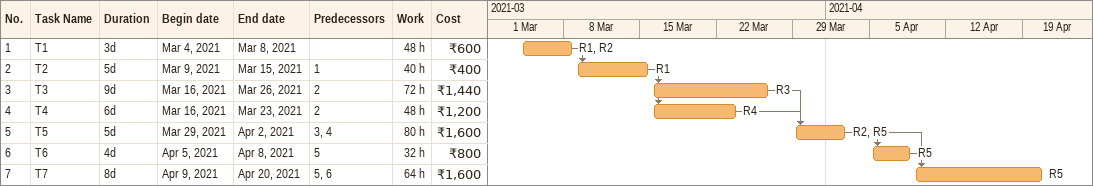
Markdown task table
| ID | Task | Duration | Start | Finish | Predecessors | Resources | Work (h) | Cost (₹) |
|---|---|---|---|---|---|---|---|---|
| 1 | T1 | 3d | 2021-03-04 | 2021-03-08 |  | R1, R2 | 48 | 600 |
| 2 | T2 | 5d | 2021-03-09 | 2021-03-15 | 1 | R1 | 40 | 400 |
| 3 | T3 | 9d | 2021-03-16 | 2021-03-26 | 2 | R3 | 72 | 1440 |
| 4 | T4 | 6d | 2021-03-16 | 2021-03-23 | 2 | R4 | 48 | 1200 |
| 5 | T5 | 5d | 2021-03-29 | 2021-04-02 | 3, 4 | R2, R5 | 80 | 1600 |
| 6 | T6 | 4d | 2021-04-05 | 2021-04-08 | 5 | R5 | 32 | 800 |
| 7 | T7 | 8d | 2021-04-09 | 2021-04-20 | 5, 6 | R5 | 64 | 1600 |
